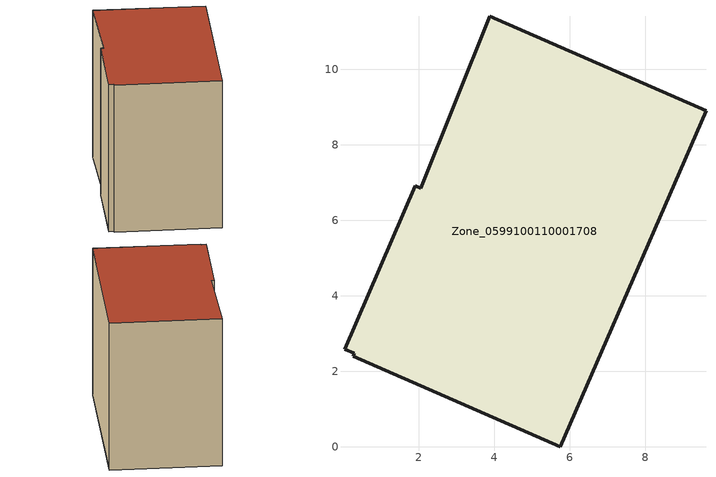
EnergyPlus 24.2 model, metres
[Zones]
Zone_0599100110001708
 floor ground (C_G): 0.29,2.48 0.03,2.58 1.91,6.92 2.06,6.85 3.89,11.41 9.62,8.9 5.75,0 0.26,2.39 z0.53
 wall outside (C_F): 9.62,8.9 3.89,11.41 2.06,6.85 1.91,6.92 0.03,2.58 0.29,2.48 0.26,2.39 5.75,0 9.62,8.9 z0.53:9.49
 roof outside (C_R): 0.03,2.58 0.29,2.48 0.26,2.39 5.75,0 9.62,8.9 3.89,11.41 2.06,6.85 1.91,6.92 z9.49
[BUILDING]
Pand.0599100110001708: North Axis=0; Terrain=City; Loads Convergence Tolerance Value=0.04; Temperature Convergence Tolerance Value=0.4; Solar Distribution=FullExterior; Maximum Number of Warmup Days=25; Minimum Number of Warmup Days=1
[Site:Location]
Rotterdam.The.Hague.AP_ZH_NLD Design_Conditions: Latitude=51.96; Longitude=4.45; Time Zone=1; Elevation=-4.5
[SITE:GROUNDTEMPERATURE:BUILDINGSURFACE]
18, 18, 18, 18, 18, 18, 18, 18, 18, 18, 18, 18
[MATERIAL] Thermal Absorptance=0.9; Solar Absorptance=0.7; Visible Absorptance=0.7
Name | Roughness | Thickness | Conductivity | Density | Specific Heat
G.TC.2015-2018 | MediumSmooth | 0.15 | 0.0428571 | 540 | 1210
F.TC.2015-2018 | Rough | 0.3 | 0.0666667 | 1920 | 840
R.TC.2015-2018 | MediumRough | 0.2 | 0.0333333 | 1500 | 1000
[CONSTRUCTION]
C_G: G.TC.2015-2018
C_F: F.TC.2015-2018
C_R: R.TC.2015-2018
[ZONE]
Zone_0599100110001708: Type=1; Multiplier=1; Ceiling Height=Autocalculate; Volume=Autocalculate; Floor Area=autocalculate; Part of Total Floor Area=Yes
[ZONEINFILTRATION:DESIGNFLOWRATE]
Infil_Zone_0599100110001708: Zone or ZoneList or Space or SpaceList=Zone_0599100110001708; Schedule=AlwaysOn; Design Flow Rate Calculation Method=Flow/Area; Flow Rate per Floor Area=0.0015; Constant Term Coefficient=1; Temperature Term Coefficient=0; Velocity Term Coefficient=0; Velocity Squared Term Coefficient=0
[HVACTEMPLATE:ZONE:IDEALLOADSAIRSYSTEM]
Zone_0599100110001708: Maximum Heating Supply Air Temperature=50; Minimum Cooling Supply Air Temperature=13; Maximum Heating Supply Air Humidity Ratio=0.0156; Minimum Cooling Supply Air Humidity Ratio=0.0077; Heating Limit=NoLimit; Cooling Limit=NoLimit; Dehumidification Control Type=ConstantSensibleHeatRatio; Cooling Sensible Heat Ratio=0.7; Dehumidification Setpoint=60; Humidification Control Type=None; Humidification Setpoint=30; Outdoor Air Method=None; Outdoor Air Flow Rate per Person=0.00944; Outdoor Air Flow Rate per Zone Floor Area=0; Outdoor Air Flow Rate per Zone=0; Demand Controlled Ventilation Type=None; Outdoor Air Economizer Type=NoEconomizer; Heat Recovery Type=None; Sensible Heat Recovery Effectiveness=0.7; Latent Heat Recovery Effectiveness=0.65
[ZONECONTROL:THERMOSTAT]
ThermostatControl_Zone_0599100110001708: Zone or ZoneList=Zone_0599100110001708; Control Type Schedule=DualSetpointControlType; Control 1=Thermostat_Zone_0599100110001708; Temperature Difference Between Cutout And Setpoint=0
[THERMOSTATSETPOINT:DUALSETPOINT]
Thermostat_Zone_0599100110001708: Heating Setpoint Temperature Schedule=HeatingSetpoint_Zone_0599100110001708; Cooling Setpoint Temperature Schedule=CoolingSetpoint_Zone_0599100110001708
[SCHEDULE:COMPACT]
HeatingSetpoint_Zone_0599100110001708: Through: 12/31, For: AllDays, Until: 24:00, 21
CoolingSetpoint_Zone_0599100110001708: Through: 12/31, For: AllDays, Until: 24:00, 24
DualSetpointControlType: Through: 12/31, For: AllDays, Until: 24:00, 4
AlwaysOn: Through: 12/31, For: AllDays, Until: 24:00, 1
